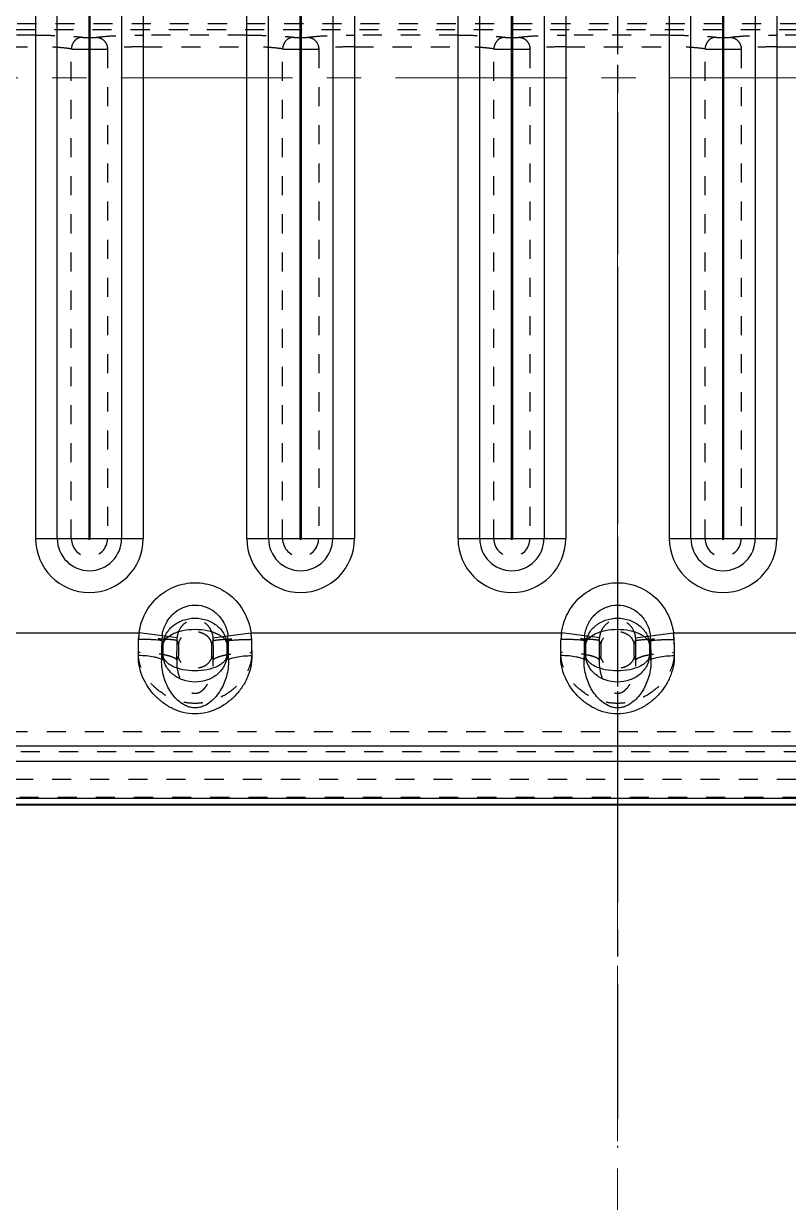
# Model space of a CAD drawing. Header units: millimetres. Extents: x 1572 to 4063, y -10865 to -3081.
# Drawn here: x 2564.8 to 2630.3, y -3850.4 to -3748.9 of the extents above; entities that cross this region are included whole.
import ezdxf

# ---------------------------------------------------------------- set-up
doc = ezdxf.new("R2010")
doc.units = ezdxf.units.MM
doc.header["$LTSCALE"] = 16.335
doc.linetypes.add('CENTER', pattern=[0.6, 0.375, -0.075, 0.075, -0.075])
doc.linetypes.add('HIDDEN', pattern=[0.2, 0.1, -0.1])
doc.layers.get('0').update_dxf_attribs({"linetype": 'CONTINUOUS'})
doc.layers.add('center', color=1, linetype='CENTER', lineweight=9)
doc.layers.add('moldbase', color=7, linetype='CONTINUOUS', lineweight=20)
doc.layers.add('DEFAULT_2', color=8, linetype='HIDDEN')

# ---------------------------------------------------------------- blocks, each defined once
blk = doc.blocks.new('256')
at = {"color": 7, "linetype": 'Continuous'}
for p, q in [((2828.33, -2994.27), (2496.27, -2994.27)), ((2828.33, -2994.28), (2496.27, -2994.28)), ((2807.3, -2994.34), (2518.96, -2994.34)), ((2805.64, -2994.84), (2518.96, -2994.84)), ((2804.21, -2998), (2520.4, -2998)), ((2519.72, -2999.3), (2804.89, -2999.3)), ((2659.45, -3006.67), (2659.57, -3007)), ((2659.57, -3008.04), (2659.57, -3007)), ((2665.03, -3007), (2665.16, -3006.67)), ((2665.03, -3007), (2665.03, -3008.04)), ((2695.63, -3006.67), (2695.75, -3007)), ((2695.75, -3008.04), (2695.75, -3007)), ((2701.21, -3007), (2701.34, -3006.67)), ((2701.21, -3007), (2701.21, -3008.04)), ((2659.57, -3008.04), (2659.47, -3008.33)), ((2665.14, -3008.33), (2665.03, -3008.04)), ((2695.75, -3008.04), (2695.65, -3008.33)), ((2701.32, -3008.33), (2701.21, -3008.04)), ((2657.51, -3009), (2630.91, -3009)), ((2659.49, -3008.74), (2657.51, -3009)), ((2665.12, -3008.74), (2667.09, -3009)), ((2693.69, -3009), (2667.09, -3009)), ((2695.67, -3008.74), (2693.69, -3009)), ((2701.3, -3008.74), (2703.27, -3009)), ((2729.87, -3009), (2703.27, -3009)), ((2648.65, -3160.78), (2648.65, -3017.07)), ((2653.19, -3017.07), (2648.65, -3017.07)), ((2650.5, -3160.78), (2650.5, -3017.07)), ((2653.19, -3017.07), (2653.19, -3160.78)), ((2653.32, -3160.78), (2653.32, -3017.07)), ((2657.86, -3017.07), (2653.32, -3017.07)), ((2656.01, -3017.07), (2656.01, -3160.78)), ((2657.86, -3017.07), (2657.86, -3160.78)), ((2666.74, -3160.78), (2666.74, -3017.07)), ((2671.28, -3017.07), (2666.74, -3017.07)), ((2668.59, -3160.78), (2668.59, -3017.07)), ((2671.28, -3017.07), (2671.28, -3160.78)), ((2671.41, -3160.78), (2671.41, -3017.07)), ((2675.95, -3017.07), (2671.41, -3017.07)), ((2674.1, -3017.07), (2674.1, -3160.78)), ((2675.95, -3017.07), (2675.95, -3160.78)), ((2684.83, -3160.78), (2684.83, -3017.07)), ((2689.37, -3017.07), (2684.83, -3017.07)), ((2686.68, -3160.78), (2686.68, -3017.07)), ((2689.37, -3017.07), (2689.37, -3160.78)), ((2689.5, -3160.78), (2689.5, -3017.07)), ((2694.04, -3017.07), (2689.5, -3017.07)), ((2692.19, -3017.07), (2692.19, -3160.78)), ((2694.04, -3017.07), (2694.04, -3160.78)), ((2702.92, -3160.78), (2702.92, -3017.07)), ((2707.46, -3017.07), (2702.92, -3017.07)), ((2704.77, -3160.78), (2704.77, -3017.07)), ((2707.46, -3017.07), (2707.46, -3160.78)), ((2707.59, -3160.78), (2707.59, -3017.07)), ((2712.13, -3017.07), (2707.59, -3017.07)), ((2710.28, -3017.07), (2710.28, -3160.78)), ((2712.13, -3017.07), (2712.13, -3160.78))]:
    blk.add_line(p, q, dxfattribs=at)
for centre, radius, start, end in [((2564.51, -3008.98), 92.96, 0.3326, 1.1844), ((2524.47, -3008.99), 135, 0.2802, 0.984), ((2798.96, -3008.97), 133.83, 179.0129, 179.7229), ((2760.91, -3008.99), 93.77, 178.8194, 179.6637), ((2600.69, -3008.98), 92.96, 0.3326, 1.1844), ((2560.65, -3008.99), 135, 0.2802, 0.984), ((2835.14, -3008.97), 133.83, 179.0129, 179.7229), ((2797.09, -3008.99), 93.77, 178.8194, 179.6637), ((2661.13, -3008.42), 3.67, 180.3739, 189.2148), ((2662.85, -3008.34), 3.38, 179.7313, 186.6939), ((2661.76, -3008.34), 3.38, 353.3084, 0.2656), ((2663.47, -3008.42), 3.67, 350.7869, 359.6244), ((2697.31, -3008.42), 3.67, 180.3739, 189.2148), ((2699.03, -3008.34), 3.38, 179.7313, 186.6939), ((2697.94, -3008.34), 3.38, 353.3084, 0.2656), ((2699.65, -3008.42), 3.67, 350.7869, 359.6244), ((2653.26, -3017.07), 4.61, 0, 180), ((2671.35, -3017.07), 4.61, 0, 180), ((2689.44, -3017.07), 4.61, 0, 180), ((2707.53, -3017.07), 4.61, 0, 180), ((2653.26, -3017.07), 2.75, 0.0001, 179.9999), ((2671.35, -3017.07), 2.75, 0.0001, 179.9999), ((2689.44, -3017.07), 2.75, 0.0001, 179.9999), ((2707.53, -3017.07), 2.75, 0.0001, 179.9999), ((2653.26, -3017.07), 0.0669, 0, 180), ((2671.35, -3017.07), 0.0669, 0, 180), ((2689.44, -3017.07), 0.0669, 0, 180), ((2707.53, -3017.07), 0.0669, 0, 180)]:
    blk.add_arc(centre, radius, start, end, dxfattribs=at)
for points, knots in [([(2657.44, -3007.06), (2657.43, -3006.73), (2657.5, -3006.07), (2657.81, -3005.15), (2658.27, -3004.32), (2658.86, -3003.59), (2659.57, -3002.97), (2660.38, -3002.48), (2661.3, -3002.14), (2662.31, -3002.02), (2663.31, -3002.14), (2664.23, -3002.48), (2665.04, -3002.98), (2665.98, -3003.8), (2666.89, -3005.13), (2667.18, -3006.41), (2667.16, -3007.06)], [0, 0, 0, 0, 0.064368, 0.127443, 0.188847, 0.249393, 0.309889, 0.371283, 0.434886, 0.500823, 0.566701, 0.630217, 0.691569, 0.751973, 0.873459, 1, 1, 1, 1]), ([(2693.62, -3007.06), (2693.61, -3006.73), (2693.68, -3006.07), (2693.99, -3005.15), (2694.45, -3004.32), (2695.04, -3003.59), (2695.75, -3002.97), (2696.56, -3002.48), (2697.48, -3002.14), (2698.49, -3002.02), (2699.49, -3002.14), (2700.41, -3002.48), (2701.22, -3002.98), (2702.16, -3003.8), (2703.07, -3005.13), (2703.36, -3006.41), (2703.34, -3007.06)], [0, 0, 0, 0, 0.064368, 0.127443, 0.188847, 0.249393, 0.309889, 0.371283, 0.434886, 0.500823, 0.566701, 0.630217, 0.691569, 0.751973, 0.873459, 1, 1, 1, 1]), ([(2659.45, -3006.67), (2659.43, -3006.2), (2659.55, -3005.28), (2660, -3004.25), (2660.49, -3003.55), (2660.95, -3003.08), (2661.44, -3002.77), (2661.9, -3002.61), (2662.3, -3002.56), (2662.7, -3002.61), (2663.17, -3002.77), (2663.65, -3003.09), (2664.11, -3003.55), (2664.61, -3004.25), (2665.05, -3005.28), (2665.18, -3006.2), (2665.16, -3006.67)], [0, 0, 0, 0, 0.12985, 0.248581, 0.306374, 0.365029, 0.427855, 0.462684, 0.500134, 0.537466, 0.572322, 0.635064, 0.693713, 0.75148, 0.870189, 1, 1, 1, 1]), ([(2695.63, -3006.67), (2695.61, -3006.2), (2695.73, -3005.28), (2696.18, -3004.25), (2696.67, -3003.55), (2697.13, -3003.08), (2697.62, -3002.77), (2698.08, -3002.61), (2698.48, -3002.56), (2698.88, -3002.61), (2699.35, -3002.77), (2699.83, -3003.09), (2700.29, -3003.55), (2700.79, -3004.25), (2701.23, -3005.28), (2701.36, -3006.2), (2701.34, -3006.67)], [0, 0, 0, 0, 0.12985, 0.248581, 0.306374, 0.365029, 0.427855, 0.462684, 0.500134, 0.537466, 0.572322, 0.635064, 0.693713, 0.75148, 0.870189, 1, 1, 1, 1]), ([(2659.57, -3007), (2659.59, -3006.72), (2659.76, -3006.14), (2660.36, -3005.4), (2661.25, -3004.9), (2662.3, -3004.72), (2663.36, -3004.9), (2664.24, -3005.41), (2664.84, -3006.14), (2665.01, -3006.72), (2665.03, -3007)], [0, 0, 0, 0, 0.110676, 0.229792, 0.360536, 0.500154, 0.639715, 0.770405, 0.889403, 1, 1, 1, 1]), ([(2695.75, -3007), (2695.77, -3006.72), (2695.94, -3006.14), (2696.54, -3005.4), (2697.43, -3004.9), (2698.48, -3004.72), (2699.54, -3004.9), (2700.42, -3005.41), (2701.02, -3006.14), (2701.19, -3006.72), (2701.21, -3007)], [0, 0, 0, 0, 0.110676, 0.229792, 0.360536, 0.500154, 0.639715, 0.770405, 0.889403, 1, 1, 1, 1]), ([(2659.57, -3007), (2659.59, -3006.92), (2659.65, -3006.75), (2659.82, -3006.52), (2660.07, -3006.3), (2660.54, -3006.04), (2661.3, -3005.8), (2662.3, -3005.71), (2663.31, -3005.8), (2664.06, -3006.04), (2664.53, -3006.3), (2664.78, -3006.52), (2664.96, -3006.75), (2665.02, -3006.92), (2665.03, -3007)], [0, 0, 0, 0, 0.039448, 0.083322, 0.134243, 0.193267, 0.335189, 0.499998, 0.664808, 0.806731, 0.865756, 0.916676, 0.960549, 1, 1, 1, 1]), ([(2695.75, -3007), (2695.77, -3006.92), (2695.83, -3006.75), (2696, -3006.52), (2696.25, -3006.3), (2696.72, -3006.04), (2697.48, -3005.8), (2698.48, -3005.71), (2699.49, -3005.8), (2700.24, -3006.04), (2700.71, -3006.3), (2700.96, -3006.52), (2701.14, -3006.75), (2701.2, -3006.92), (2701.21, -3007)], [0, 0, 0, 0, 0.039448, 0.083322, 0.134243, 0.193267, 0.335189, 0.499998, 0.664808, 0.806731, 0.865756, 0.916676, 0.960549, 1, 1, 1, 1]), ([(2659.45, -3006.67), (2659.43, -3006.7), (2659.37, -3006.75), (2659.24, -3006.82), (2659.04, -3006.88), (2658.68, -3006.96), (2658.13, -3007.03), (2657.68, -3007.05), (2657.44, -3007.06)], [0, 0, 0, 0, 0.043733, 0.113324, 0.213382, 0.3418, 0.660153, 1, 1, 1, 1]), ([(2665.16, -3006.67), (2665.17, -3006.7), (2665.23, -3006.75), (2665.36, -3006.82), (2665.56, -3006.88), (2665.93, -3006.96), (2666.47, -3007.03), (2666.93, -3007.05), (2667.16, -3007.06)], [0, 0, 0, 0, 0.043739, 0.113335, 0.213397, 0.341816, 0.660165, 1, 1, 1, 1]), ([(2695.63, -3006.67), (2695.61, -3006.7), (2695.55, -3006.75), (2695.42, -3006.82), (2695.22, -3006.88), (2694.86, -3006.96), (2694.31, -3007.03), (2693.86, -3007.05), (2693.62, -3007.06)], [0, 0, 0, 0, 0.043733, 0.113324, 0.213382, 0.3418, 0.660153, 1, 1, 1, 1]), ([(2701.34, -3006.67), (2701.35, -3006.7), (2701.41, -3006.75), (2701.54, -3006.82), (2701.74, -3006.88), (2702.11, -3006.96), (2702.65, -3007.03), (2703.11, -3007.05), (2703.34, -3007.06)], [0, 0, 0, 0, 0.043739, 0.113335, 0.213397, 0.341816, 0.660165, 1, 1, 1, 1]), ([(2659.47, -3008.33), (2659.45, -3008.34), (2659.38, -3008.35), (2659.26, -3008.37), (2659.06, -3008.39), (2658.8, -3008.41), (2658.5, -3008.42), (2658.05, -3008.43), (2657.7, -3008.44), (2657.46, -3008.44)], [0, 0, 0, 0, 0.031814, 0.095915, 0.194362, 0.323862, 0.47882, 0.649762, 1, 1, 1, 1]), ([(2665.03, -3008.04), (2665.01, -3008.33), (2664.84, -3008.91), (2664.24, -3009.64), (2663.36, -3010.14), (2662.3, -3010.32), (2661.25, -3010.14), (2660.36, -3009.64), (2659.76, -3008.91), (2659.59, -3008.33), (2659.57, -3008.04)], [0, 0, 0, 0, 0.11065, 0.229762, 0.360506, 0.50015, 0.639728, 0.770422, 0.88942, 1, 1, 1, 1]), ([(2665.03, -3008.04), (2664.97, -3008.44), (2664.44, -3008.84), (2663.8, -3009.09), (2663.17, -3009.26), (2662.3, -3009.34), (2661.44, -3009.26), (2660.8, -3009.09), (2660.4, -3008.93), (2660.07, -3008.74), (2659.82, -3008.53), (2659.65, -3008.3), (2659.59, -3008.13), (2659.57, -3008.04)], [0, 0, 0, 0, 0.188091, 0.255775, 0.331069, 0.496701, 0.662365, 0.737659, 0.805411, 0.864789, 0.916092, 0.960398, 1, 1, 1, 1]), ([(2665.14, -3008.33), (2665.16, -3008.34), (2665.22, -3008.35), (2665.35, -3008.37), (2665.55, -3008.39), (2665.8, -3008.41), (2666.11, -3008.42), (2666.56, -3008.43), (2666.91, -3008.44), (2667.14, -3008.44)], [0, 0, 0, 0, 0.031804, 0.095882, 0.194302, 0.32378, 0.478732, 0.649686, 1, 1, 1, 1]), ([(2695.65, -3008.33), (2695.63, -3008.34), (2695.56, -3008.35), (2695.44, -3008.37), (2695.24, -3008.39), (2694.98, -3008.41), (2694.68, -3008.42), (2694.23, -3008.43), (2693.88, -3008.44), (2693.64, -3008.44)], [0, 0, 0, 0, 0.031814, 0.095915, 0.194362, 0.323862, 0.47882, 0.649762, 1, 1, 1, 1]), ([(2701.21, -3008.04), (2701.19, -3008.33), (2701.02, -3008.91), (2700.42, -3009.64), (2699.54, -3010.14), (2698.48, -3010.32), (2697.43, -3010.14), (2696.54, -3009.64), (2695.94, -3008.91), (2695.77, -3008.33), (2695.75, -3008.04)], [0, 0, 0, 0, 0.11065, 0.229762, 0.360506, 0.50015, 0.639728, 0.770422, 0.88942, 1, 1, 1, 1]), ([(2701.21, -3008.04), (2701.15, -3008.44), (2700.62, -3008.84), (2699.98, -3009.09), (2699.35, -3009.26), (2698.48, -3009.34), (2697.62, -3009.26), (2696.98, -3009.09), (2696.58, -3008.93), (2696.25, -3008.74), (2696, -3008.53), (2695.83, -3008.3), (2695.77, -3008.13), (2695.75, -3008.04)], [0, 0, 0, 0, 0.188091, 0.255775, 0.331069, 0.496701, 0.662365, 0.737659, 0.805411, 0.864789, 0.916092, 0.960398, 1, 1, 1, 1]), ([(2701.32, -3008.33), (2701.34, -3008.34), (2701.4, -3008.35), (2701.53, -3008.37), (2701.73, -3008.39), (2701.98, -3008.41), (2702.29, -3008.42), (2702.74, -3008.43), (2703.09, -3008.44), (2703.32, -3008.44)], [0, 0, 0, 0, 0.031804, 0.095882, 0.194302, 0.32378, 0.478732, 0.649686, 1, 1, 1, 1]), ([(2667.09, -3009), (2667.02, -3009.58), (2666.66, -3010.72), (2665.57, -3012.13), (2664.06, -3013.07), (2662.3, -3013.4), (2660.55, -3013.07), (2659.03, -3012.13), (2657.95, -3010.72), (2657.59, -3009.58), (2657.51, -3009)], [0, 0, 0, 0, 0.125044, 0.250045, 0.375041, 0.500023, 0.624999, 0.749987, 0.874971, 1, 1, 1, 1]), ([(2665.12, -3008.74), (2665.08, -3009.09), (2664.87, -3009.78), (2664.25, -3010.65), (2663.35, -3011.24), (2662.3, -3011.45), (2661.25, -3011.24), (2660.36, -3010.65), (2659.73, -3009.78), (2659.53, -3009.09), (2659.49, -3008.74)], [0, 0, 0, 0, 0.126173, 0.251595, 0.376163, 0.499998, 0.623832, 0.748401, 0.873823, 1, 1, 1, 1]), ([(2703.27, -3009), (2703.2, -3009.58), (2702.84, -3010.72), (2701.75, -3012.13), (2700.24, -3013.07), (2698.48, -3013.4), (2696.73, -3013.07), (2695.21, -3012.13), (2694.13, -3010.72), (2693.77, -3009.58), (2693.69, -3009)], [0, 0, 0, 0, 0.125044, 0.250045, 0.375041, 0.500023, 0.624999, 0.749987, 0.874971, 1, 1, 1, 1]), ([(2701.3, -3008.74), (2701.26, -3009.09), (2701.05, -3009.78), (2700.43, -3010.65), (2699.53, -3011.24), (2698.48, -3011.45), (2697.43, -3011.24), (2696.54, -3010.65), (2695.91, -3009.78), (2695.71, -3009.09), (2695.67, -3008.74)], [0, 0, 0, 0, 0.126173, 0.251595, 0.376163, 0.499998, 0.623832, 0.748401, 0.873823, 1, 1, 1, 1])]:
    blk.add_open_spline(points, degree=3, knots=knots, dxfattribs=at)
at = {"layer": 'DEFAULT_2', "color": 1, "linetype": 'CENTER', "ltscale": 1.349153}
blk.add_line((2662.3, -3212.27), (2662.3, -2994.27), dxfattribs=at)
at = {"layer": 'DEFAULT_2', "color": 8, "linetype": 'HIDDEN'}
for p, q in [((2496.26, -2994.9), (2828.34, -2994.9)), ((2828.34, -2996.47), (2496.26, -2996.47)), ((2496.15, -2998.81), (2828.46, -2998.81)), ((2828.8, -3000.56), (2495.81, -3000.56)), ((2660.87, -3007), (2660.75, -3006.67)), ((2660.87, -3007), (2660.87, -3008.04)), ((2663.86, -3006.67), (2663.73, -3007)), ((2663.73, -3008.04), (2663.73, -3007)), ((2697.05, -3007), (2696.93, -3006.67)), ((2697.05, -3007), (2697.05, -3008.04)), ((2700.04, -3006.67), (2699.91, -3007)), ((2699.91, -3008.04), (2699.91, -3007)), ((2660.77, -3008.56), (2659.49, -3008.74)), ((2660.77, -3008.33), (2660.87, -3008.04)), ((2663.73, -3008.04), (2663.84, -3008.33)), ((2663.83, -3008.56), (2665.12, -3008.74)), ((2696.95, -3008.56), (2695.67, -3008.74)), ((2696.95, -3008.33), (2697.05, -3008.04)), ((2699.91, -3008.04), (2700.02, -3008.33)), ((2700.01, -3008.56), (2701.3, -3008.74)), ((2651.71, -3059), (2651.71, -3017.07)), ((2654.81, -3017.07), (2654.81, -3059)), ((2669.8, -3059), (2669.8, -3017.07)), ((2672.9, -3017.07), (2672.9, -3059)), ((2687.89, -3059), (2687.89, -3017.07)), ((2690.99, -3017.07), (2690.99, -3059)), ((2705.98, -3059), (2705.98, -3017.07)), ((2709.08, -3017.07), (2709.08, -3059)), ((2648.65, -3059.18), (2639.77, -3059.18)), ((2653.32, -3058.97), (2653.19, -3058.97)), ((2666.74, -3059.18), (2657.86, -3059.18)), ((2671.41, -3058.97), (2671.28, -3058.97)), ((2684.83, -3059.18), (2675.95, -3059.18)), ((2689.5, -3058.97), (2689.37, -3058.97)), ((2702.92, -3059.18), (2694.04, -3059.18)), ((2707.59, -3058.97), (2707.46, -3058.97)), ((2721.01, -3059.18), (2712.13, -3059.18)), ((2639.77, -3060.18), (2648.65, -3060.18)), ((2653.19, -3059.97), (2653.32, -3059.97)), ((2657.86, -3060.18), (2666.74, -3060.18)), ((2671.28, -3059.97), (2671.41, -3059.97)), ((2675.95, -3060.18), (2684.83, -3060.18)), ((2689.37, -3059.97), (2689.5, -3059.97)), ((2694.04, -3060.18), (2702.92, -3060.18)), ((2707.46, -3059.97), (2707.59, -3059.97)), ((2712.13, -3060.18), (2721.01, -3060.18)), ((2736.67, -3060.66), (2587.93, -3060.66)), ((2587.93, -3061.16), (2736.67, -3061.16))]:
    blk.add_line(p, q, dxfattribs=at)
for centre, radius, start, end in [((2586.49, -3008.99), 70.98, 0.3859, 1.3571), ((2525.76, -3008.99), 135.01, 0.2802, 0.984), ((2797.75, -3008.97), 133.91, 179.0132, 179.7228), ((2737.51, -3008.98), 70.37, 178.6387, 179.6175), ((2622.67, -3008.99), 70.98, 0.3859, 1.3571), ((2561.94, -3008.99), 135.01, 0.2802, 0.984), ((2833.93, -3008.97), 133.91, 179.0132, 179.7228), ((2773.69, -3008.98), 70.37, 178.6387, 179.6175), ((2660.25, -3008.49), 2.78, 180.4443, 190.5754), ((2664.35, -3008.49), 2.79, 349.4301, 359.5636), ((2696.43, -3008.49), 2.78, 180.4443, 190.5754), ((2700.53, -3008.49), 2.79, 349.4301, 359.5636), ((2653.26, -3017.07), 1.55, 0.0014, 179.9986), ((2671.35, -3017.07), 1.55, 0.0014, 179.9986), ((2689.44, -3017.07), 1.55, 0.0014, 179.9986), ((2707.53, -3017.07), 1.55, 0.0014, 179.9986)]:
    blk.add_arc(centre, radius, start, end, dxfattribs=at)
for points, knots in [([(2657.44, -3007.31), (2657.44, -3007.01), (2657.51, -3006.4), (2657.85, -3005.56), (2658.35, -3004.83), (2659.18, -3003.99), (2660.21, -3003.37), (2661.37, -3003.02), (2662.3, -3002.93), (2663.24, -3003.02), (2664.4, -3003.37), (2665.43, -3003.99), (2666.25, -3004.83), (2666.75, -3005.56), (2667.09, -3006.4), (2667.16, -3007.01), (2667.16, -3007.31)], [0, 0, 0, 0, 0.063855, 0.126208, 0.187385, 0.248, 0.370473, 0.43446, 0.500056, 0.565726, 0.629587, 0.752008, 0.812602, 0.873796, 0.936135, 1, 1, 1, 1]), ([(2693.62, -3007.31), (2693.62, -3007.01), (2693.69, -3006.4), (2694.03, -3005.56), (2694.53, -3004.83), (2695.36, -3003.99), (2696.39, -3003.37), (2697.55, -3003.02), (2698.48, -3002.93), (2699.42, -3003.02), (2700.58, -3003.37), (2701.61, -3003.99), (2702.43, -3004.83), (2702.93, -3005.56), (2703.27, -3006.4), (2703.34, -3007.01), (2703.34, -3007.31)], [0, 0, 0, 0, 0.063855, 0.126208, 0.187385, 0.248, 0.370473, 0.43446, 0.500056, 0.565726, 0.629587, 0.752008, 0.812602, 0.873796, 0.936135, 1, 1, 1, 1]), ([(2663.86, -3006.67), (2663.88, -3006.37), (2663.84, -3005.79), (2663.63, -3005.11), (2663.39, -3004.63), (2663.2, -3004.35), (2663.01, -3004.14), (2662.83, -3003.99), (2662.6, -3003.86), (2662.3, -3003.81), (2662, -3003.86), (2661.77, -3003.99), (2661.6, -3004.14), (2661.4, -3004.35), (2661.21, -3004.63), (2660.98, -3005.11), (2660.77, -3005.79), (2660.72, -3006.37), (2660.75, -3006.67)], [0, 0, 0, 0, 0.128604, 0.244179, 0.299751, 0.357117, 0.387487, 0.41892, 0.454992, 0.499855, 0.544931, 0.581161, 0.61254, 0.642801, 0.700259, 0.755803, 0.871383, 1, 1, 1, 1]), ([(2700.04, -3006.67), (2700.06, -3006.37), (2700.02, -3005.79), (2699.81, -3005.11), (2699.57, -3004.63), (2699.38, -3004.35), (2699.19, -3004.14), (2699.01, -3003.99), (2698.78, -3003.86), (2698.48, -3003.81), (2698.18, -3003.86), (2697.95, -3003.99), (2697.78, -3004.14), (2697.58, -3004.35), (2697.39, -3004.63), (2697.16, -3005.11), (2696.95, -3005.79), (2696.9, -3006.37), (2696.93, -3006.67)], [0, 0, 0, 0, 0.128604, 0.244179, 0.299751, 0.357117, 0.387487, 0.41892, 0.454992, 0.499855, 0.544931, 0.581161, 0.61254, 0.642801, 0.700259, 0.755803, 0.871383, 1, 1, 1, 1]), ([(2660.87, -3007), (2660.89, -3006.87), (2660.98, -3006.61), (2661.28, -3006.26), (2661.74, -3006.02), (2662.3, -3005.93), (2662.87, -3006.02), (2663.33, -3006.26), (2663.63, -3006.61), (2663.72, -3006.87), (2663.73, -3007)], [0, 0, 0, 0, 0.100106, 0.213678, 0.347388, 0.50016, 0.652817, 0.786402, 0.899953, 1, 1, 1, 1]), ([(2697.05, -3007), (2697.07, -3006.87), (2697.16, -3006.61), (2697.46, -3006.26), (2697.92, -3006.02), (2698.48, -3005.93), (2699.05, -3006.02), (2699.51, -3006.26), (2699.81, -3006.61), (2699.9, -3006.87), (2699.91, -3007)], [0, 0, 0, 0, 0.100106, 0.213678, 0.347388, 0.50016, 0.652817, 0.786402, 0.899953, 1, 1, 1, 1]), ([(2660.75, -3006.67), (2660.73, -3006.71), (2660.63, -3006.81), (2660.41, -3006.91), (2660.09, -3007.02), (2659.48, -3007.16), (2658.58, -3007.27), (2657.83, -3007.3), (2657.44, -3007.31)], [0, 0, 0, 0, 0.043738, 0.113333, 0.213394, 0.341814, 0.660164, 1, 1, 1, 1]), ([(2663.86, -3006.67), (2663.88, -3006.71), (2663.98, -3006.81), (2664.19, -3006.91), (2664.52, -3007.02), (2665.13, -3007.16), (2666.02, -3007.27), (2666.77, -3007.3), (2667.16, -3007.31)], [0, 0, 0, 0, 0.043752, 0.113375, 0.213469, 0.341916, 0.660261, 1, 1, 1, 1]), ([(2696.93, -3006.67), (2696.91, -3006.71), (2696.81, -3006.81), (2696.59, -3006.91), (2696.27, -3007.02), (2695.66, -3007.16), (2694.76, -3007.27), (2694.01, -3007.3), (2693.62, -3007.31)], [0, 0, 0, 0, 0.043738, 0.113333, 0.213394, 0.341814, 0.660164, 1, 1, 1, 1]), ([(2700.04, -3006.67), (2700.06, -3006.71), (2700.16, -3006.81), (2700.37, -3006.91), (2700.7, -3007.02), (2701.31, -3007.16), (2702.2, -3007.27), (2702.95, -3007.3), (2703.34, -3007.31)], [0, 0, 0, 0, 0.043752, 0.113375, 0.213469, 0.341916, 0.660261, 1, 1, 1, 1]), ([(2660.77, -3008.33), (2660.76, -3008.33), (2660.72, -3008.35), (2660.62, -3008.37), (2660.42, -3008.4), (2660.1, -3008.43), (2659.68, -3008.46), (2659.17, -3008.48), (2658.43, -3008.5), (2657.85, -3008.51), (2657.46, -3008.51)], [0, 0, 0, 0, 0.01218, 0.03189, 0.095962, 0.194374, 0.323841, 0.478779, 0.649718, 1, 1, 1, 1]), ([(2663.83, -3008.56), (2663.81, -3008.76), (2663.72, -3009.14), (2663.41, -3009.66), (2662.92, -3010.04), (2662.3, -3010.19), (2661.68, -3010.04), (2661.19, -3009.66), (2660.88, -3009.14), (2660.79, -3008.76), (2660.77, -3008.56)], [0, 0, 0, 0, 0.121093, 0.243929, 0.37047, 0.499825, 0.629281, 0.755816, 0.878844, 1, 1, 1, 1]), ([(2660.87, -3008.04), (2660.89, -3008.17), (2660.98, -3008.44), (2661.28, -3008.78), (2661.74, -3009.02), (2662.3, -3009.12), (2662.87, -3009.02), (2663.33, -3008.78), (2663.63, -3008.44), (2663.72, -3008.17), (2663.73, -3008.04)], [0, 0, 0, 0, 0.100084, 0.213868, 0.34749, 0.500002, 0.652512, 0.786132, 0.899916, 1, 1, 1, 1]), ([(2663.84, -3008.33), (2663.85, -3008.33), (2663.88, -3008.35), (2663.99, -3008.37), (2664.19, -3008.4), (2664.51, -3008.43), (2664.93, -3008.46), (2665.43, -3008.48), (2666.18, -3008.5), (2666.76, -3008.51), (2667.14, -3008.51)], [0, 0, 0, 0, 0.012184, 0.0319, 0.095995, 0.194433, 0.323921, 0.478865, 0.649792, 1, 1, 1, 1]), ([(2696.95, -3008.33), (2696.94, -3008.33), (2696.9, -3008.35), (2696.8, -3008.37), (2696.6, -3008.4), (2696.28, -3008.43), (2695.86, -3008.46), (2695.35, -3008.48), (2694.61, -3008.5), (2694.03, -3008.51), (2693.64, -3008.51)], [0, 0, 0, 0, 0.01218, 0.03189, 0.095962, 0.194374, 0.323841, 0.478779, 0.649718, 1, 1, 1, 1]), ([(2700.01, -3008.56), (2699.99, -3008.76), (2699.9, -3009.14), (2699.59, -3009.66), (2699.1, -3010.04), (2698.48, -3010.19), (2697.86, -3010.04), (2697.37, -3009.66), (2697.06, -3009.14), (2696.97, -3008.76), (2696.95, -3008.56)], [0, 0, 0, 0, 0.121093, 0.243929, 0.37047, 0.499825, 0.629281, 0.755816, 0.878844, 1, 1, 1, 1]), ([(2697.05, -3008.04), (2697.07, -3008.17), (2697.16, -3008.44), (2697.46, -3008.78), (2697.92, -3009.02), (2698.48, -3009.12), (2699.05, -3009.02), (2699.51, -3008.78), (2699.81, -3008.44), (2699.9, -3008.17), (2699.91, -3008.04)], [0, 0, 0, 0, 0.100084, 0.213868, 0.34749, 0.500002, 0.652512, 0.786132, 0.899916, 1, 1, 1, 1]), ([(2700.02, -3008.33), (2700.03, -3008.33), (2700.06, -3008.35), (2700.17, -3008.37), (2700.37, -3008.4), (2700.69, -3008.43), (2701.11, -3008.46), (2701.61, -3008.48), (2702.36, -3008.5), (2702.94, -3008.51), (2703.32, -3008.51)], [0, 0, 0, 0, 0.012184, 0.0319, 0.095995, 0.194433, 0.323921, 0.478865, 0.649792, 1, 1, 1, 1]), ([(2648.65, -3059.18), (2648.97, -3059.18), (2649.58, -3059.17), (2650.44, -3059.14), (2651.14, -3059.08), (2651.54, -3059.03), (2651.71, -3059)], [0, 0, 0, 0, 0.312925, 0.599149, 0.834301, 1, 1, 1, 1]), ([(2653.19, -3058.97), (2652.89, -3058.97), (2652.4, -3058.97), (2651.91, -3058.98), (2651.71, -3059)], [0, 0, 0, 0, 0.600202, 1, 1, 1, 1]), ([(2652.63, -3060), (2652.52, -3059.99), (2652.28, -3059.94), (2651.97, -3059.71), (2651.76, -3059.37), (2651.71, -3059.12), (2651.71, -3059)], [0, 0, 0, 0, 0.230886, 0.487476, 0.751881, 1, 1, 1, 1]), ([(2654.81, -3059), (2654.61, -3058.98), (2654.12, -3058.97), (2653.62, -3058.97), (2653.32, -3058.97)], [0, 0, 0, 0, 0.399792, 1, 1, 1, 1]), ([(2653.88, -3060), (2654, -3059.99), (2654.24, -3059.94), (2654.55, -3059.71), (2654.75, -3059.37), (2654.8, -3059.12), (2654.81, -3059)], [0, 0, 0, 0, 0.230879, 0.487464, 0.751872, 1, 1, 1, 1]), ([(2654.81, -3059), (2654.97, -3059.03), (2655.38, -3059.08), (2656.08, -3059.14), (2656.93, -3059.17), (2657.54, -3059.18), (2657.86, -3059.18)], [0, 0, 0, 0, 0.165703, 0.400853, 0.687082, 1, 1, 1, 1]), ([(2666.74, -3059.18), (2667.06, -3059.18), (2667.67, -3059.17), (2668.53, -3059.14), (2669.23, -3059.08), (2669.63, -3059.03), (2669.8, -3059)], [0, 0, 0, 0, 0.312925, 0.599149, 0.834301, 1, 1, 1, 1]), ([(2671.28, -3058.97), (2670.98, -3058.97), (2670.49, -3058.97), (2670, -3058.98), (2669.8, -3059)], [0, 0, 0, 0, 0.600202, 1, 1, 1, 1]), ([(2670.72, -3060), (2670.61, -3059.99), (2670.37, -3059.94), (2670.06, -3059.71), (2669.85, -3059.37), (2669.8, -3059.12), (2669.8, -3059)], [0, 0, 0, 0, 0.230886, 0.487476, 0.751881, 1, 1, 1, 1]), ([(2672.9, -3059), (2672.7, -3058.98), (2672.21, -3058.97), (2671.71, -3058.97), (2671.41, -3058.97)], [0, 0, 0, 0, 0.399792, 1, 1, 1, 1]), ([(2671.97, -3060), (2672.09, -3059.99), (2672.33, -3059.94), (2672.64, -3059.71), (2672.84, -3059.37), (2672.89, -3059.12), (2672.9, -3059)], [0, 0, 0, 0, 0.230879, 0.487464, 0.751872, 1, 1, 1, 1]), ([(2672.9, -3059), (2673.06, -3059.03), (2673.47, -3059.08), (2674.17, -3059.14), (2675.02, -3059.17), (2675.63, -3059.18), (2675.95, -3059.18)], [0, 0, 0, 0, 0.165703, 0.400853, 0.687082, 1, 1, 1, 1]), ([(2684.83, -3059.18), (2685.15, -3059.18), (2685.76, -3059.17), (2686.62, -3059.14), (2687.32, -3059.08), (2687.72, -3059.03), (2687.89, -3059)], [0, 0, 0, 0, 0.312925, 0.599149, 0.834301, 1, 1, 1, 1]), ([(2689.37, -3058.97), (2689.07, -3058.97), (2688.58, -3058.97), (2688.09, -3058.98), (2687.89, -3059)], [0, 0, 0, 0, 0.600202, 1, 1, 1, 1]), ([(2688.81, -3060), (2688.7, -3059.99), (2688.46, -3059.94), (2688.15, -3059.71), (2687.94, -3059.37), (2687.89, -3059.12), (2687.89, -3059)], [0, 0, 0, 0, 0.230886, 0.487476, 0.751881, 1, 1, 1, 1]), ([(2690.99, -3059), (2690.79, -3058.98), (2690.3, -3058.97), (2689.8, -3058.97), (2689.5, -3058.97)], [0, 0, 0, 0, 0.399792, 1, 1, 1, 1]), ([(2690.06, -3060), (2690.18, -3059.99), (2690.42, -3059.94), (2690.73, -3059.71), (2690.93, -3059.37), (2690.98, -3059.12), (2690.99, -3059)], [0, 0, 0, 0, 0.230879, 0.487464, 0.751872, 1, 1, 1, 1]), ([(2690.99, -3059), (2691.15, -3059.03), (2691.56, -3059.08), (2692.26, -3059.14), (2693.11, -3059.17), (2693.72, -3059.18), (2694.04, -3059.18)], [0, 0, 0, 0, 0.165703, 0.400853, 0.687082, 1, 1, 1, 1]), ([(2702.92, -3059.18), (2703.24, -3059.18), (2703.85, -3059.17), (2704.71, -3059.14), (2705.41, -3059.08), (2705.81, -3059.03), (2705.98, -3059)], [0, 0, 0, 0, 0.312925, 0.599149, 0.834301, 1, 1, 1, 1]), ([(2707.46, -3058.97), (2707.16, -3058.97), (2706.67, -3058.97), (2706.18, -3058.98), (2705.98, -3059)], [0, 0, 0, 0, 0.600202, 1, 1, 1, 1]), ([(2706.9, -3060), (2706.79, -3059.99), (2706.55, -3059.94), (2706.24, -3059.71), (2706.03, -3059.37), (2705.98, -3059.12), (2705.98, -3059)], [0, 0, 0, 0, 0.230886, 0.487476, 0.751881, 1, 1, 1, 1]), ([(2709.08, -3059), (2708.88, -3058.98), (2708.39, -3058.97), (2707.89, -3058.97), (2707.59, -3058.97)], [0, 0, 0, 0, 0.399792, 1, 1, 1, 1]), ([(2708.15, -3060), (2708.27, -3059.99), (2708.51, -3059.94), (2708.82, -3059.71), (2709.02, -3059.37), (2709.07, -3059.12), (2709.08, -3059)], [0, 0, 0, 0, 0.230879, 0.487464, 0.751872, 1, 1, 1, 1]), ([(2709.08, -3059), (2709.24, -3059.03), (2709.65, -3059.08), (2710.35, -3059.14), (2711.2, -3059.17), (2711.81, -3059.18), (2712.13, -3059.18)], [0, 0, 0, 0, 0.165703, 0.400853, 0.687082, 1, 1, 1, 1]), ([(2652.63, -3060), (2652.42, -3060.03), (2651.89, -3060.09), (2650.98, -3060.14), (2649.87, -3060.17), (2649.07, -3060.18), (2648.65, -3060.18)], [0, 0, 0, 0, 0.164791, 0.400299, 0.686785, 1, 1, 1, 1]), ([(2653.19, -3059.97), (2653.08, -3059.97), (2652.89, -3059.98), (2652.71, -3059.99), (2652.63, -3060)], [0, 0, 0, 0, 0.596745, 1, 1, 1, 1]), ([(2653.88, -3060), (2653.81, -3059.99), (2653.62, -3059.98), (2653.44, -3059.97), (2653.32, -3059.97)], [0, 0, 0, 0, 0.403409, 1, 1, 1, 1]), ([(2657.86, -3060.18), (2657.45, -3060.18), (2656.65, -3060.17), (2655.54, -3060.14), (2654.63, -3060.09), (2654.1, -3060.03), (2653.88, -3060)], [0, 0, 0, 0, 0.313214, 0.599702, 0.835209, 1, 1, 1, 1]), ([(2670.72, -3060), (2670.51, -3060.03), (2669.98, -3060.09), (2669.07, -3060.14), (2667.96, -3060.17), (2667.16, -3060.18), (2666.74, -3060.18)], [0, 0, 0, 0, 0.164791, 0.400299, 0.686785, 1, 1, 1, 1]), ([(2671.28, -3059.97), (2671.17, -3059.97), (2670.98, -3059.98), (2670.8, -3059.99), (2670.72, -3060)], [0, 0, 0, 0, 0.596745, 1, 1, 1, 1]), ([(2671.97, -3060), (2671.9, -3059.99), (2671.71, -3059.98), (2671.53, -3059.97), (2671.41, -3059.97)], [0, 0, 0, 0, 0.403409, 1, 1, 1, 1]), ([(2675.95, -3060.18), (2675.54, -3060.18), (2674.74, -3060.17), (2673.63, -3060.14), (2672.72, -3060.09), (2672.19, -3060.03), (2671.97, -3060)], [0, 0, 0, 0, 0.313214, 0.599702, 0.835209, 1, 1, 1, 1]), ([(2688.81, -3060), (2688.6, -3060.03), (2688.07, -3060.09), (2687.16, -3060.14), (2686.05, -3060.17), (2685.25, -3060.18), (2684.83, -3060.18)], [0, 0, 0, 0, 0.164791, 0.400299, 0.686785, 1, 1, 1, 1]), ([(2689.37, -3059.97), (2689.26, -3059.97), (2689.07, -3059.98), (2688.89, -3059.99), (2688.81, -3060)], [0, 0, 0, 0, 0.596745, 1, 1, 1, 1]), ([(2690.06, -3060), (2689.99, -3059.99), (2689.8, -3059.98), (2689.62, -3059.97), (2689.5, -3059.97)], [0, 0, 0, 0, 0.403409, 1, 1, 1, 1]), ([(2694.04, -3060.18), (2693.63, -3060.18), (2692.83, -3060.17), (2691.72, -3060.14), (2690.81, -3060.09), (2690.28, -3060.03), (2690.06, -3060)], [0, 0, 0, 0, 0.313214, 0.599702, 0.835209, 1, 1, 1, 1]), ([(2706.9, -3060), (2706.69, -3060.03), (2706.16, -3060.09), (2705.25, -3060.14), (2704.14, -3060.17), (2703.34, -3060.18), (2702.92, -3060.18)], [0, 0, 0, 0, 0.164791, 0.400299, 0.686785, 1, 1, 1, 1]), ([(2707.46, -3059.97), (2707.35, -3059.97), (2707.16, -3059.98), (2706.98, -3059.99), (2706.9, -3060)], [0, 0, 0, 0, 0.596745, 1, 1, 1, 1]), ([(2708.15, -3060), (2708.08, -3059.99), (2707.89, -3059.98), (2707.71, -3059.97), (2707.59, -3059.97)], [0, 0, 0, 0, 0.403409, 1, 1, 1, 1]), ([(2712.13, -3060.18), (2711.72, -3060.18), (2710.92, -3060.17), (2709.81, -3060.14), (2708.9, -3060.09), (2708.37, -3060.03), (2708.15, -3060)], [0, 0, 0, 0, 0.313214, 0.599702, 0.835209, 1, 1, 1, 1])]:
    blk.add_open_spline(points, degree=3, knots=knots, dxfattribs=at)
for points in [[(2660.77, -3008.56), (2660.77, -3008.48), (2660.76, -3008.41), (2660.77, -3008.33)], [(2663.84, -3008.33), (2663.84, -3008.41), (2663.84, -3008.48), (2663.83, -3008.56)], [(2696.95, -3008.56), (2696.95, -3008.48), (2696.94, -3008.41), (2696.95, -3008.33)], [(2700.02, -3008.33), (2700.02, -3008.41), (2700.02, -3008.48), (2700.01, -3008.56)]]:
    blk.add_open_spline(points, degree=3, dxfattribs=at)

msp = doc.modelspace()

# ---------------------------------------------------------------- linework, layer by layer
at = {"color": 1, "linetype": 'CENTER', "ltscale": 1.888726}
msp.add_line((2615.706, -3571.97), (2615.706, -3845.162), dxfattribs=at)
at = {"layer": 'center', "color": 1, "linetype": 'CENTER', "ltscale": 2.363514}
msp.add_line((2615.706, -3913.566), (2615.706, -3533.566), dxfattribs=at)
at = {"layer": 'moldbase', "color": 1, "linetype": 'CENTER', "ltscale": 2.4}
for p, q in [((2615.706, -3453.566), (2615.706, -4053.566)), ((2940.706, -3753.566), (2290.706, -3753.566))]:
    msp.add_line(p, q, dxfattribs=at)

# ---------------------------------------------------------------- block references
at = {"rotation": 180}
msp.add_blockref('256', (5278.008, -6810.089), dxfattribs=at)

doc.saveas('drawing.dxf')
